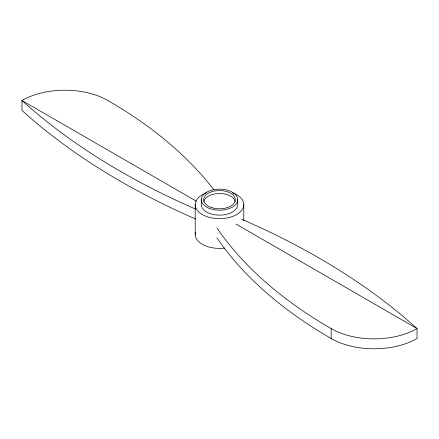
<?xml version="1.0" encoding="UTF-8"?>
<svg xmlns="http://www.w3.org/2000/svg" width="439" height="439" viewBox="0 0 439 439"><rect width="100%" height="100%" fill="white"/><g stroke="black" fill="none" stroke-linecap="round" stroke-linejoin="round"><path stroke-width="0.66" d="M196.365 201.183L21.95 100.487L21.95 110.403A721.968 416.825 0 0 0 195.574 219.006M236.111 224.131L417.05 328.597L417.05 338.513A60.736 35.065 0 0 1 331.16 338.513A510.787 294.904 0 0 1 216.943 237.85M216.943 227.934A510.787 294.904 0 0 0 331.16 328.597L331.16 338.513M243.793 204.623L243.793 220.85M237.718 199.663A18.218 10.52 0 0 1 210.391 208.772A18.218 10.52 0 0 1 210.391 190.553A18.218 10.52 0 0 1 237.718 199.663L237.718 204.623A18.218 10.52 0 0 1 219.5 215.143A18.218 10.52 0 0 1 201.281 204.623L201.281 199.663M195.207 204.623L195.207 234.377M213.98 189.966A510.787 294.904 0 0 0 107.84 100.487A60.736 35.065 0 0 0 21.95 100.487A721.968 416.825 0 0 0 195.574 209.09M331.16 328.597A60.736 35.065 0 0 0 417.05 328.597A721.968 416.825 0 0 0 241.532 219.171M232.247 192.683A24.293 14.026 0 0 1 237.96 213.744A24.293 14.026 0 0 1 201.04 213.744A24.293 14.026 0 0 1 206.753 192.683M224.559 248.095A24.293 14.026 0 0 1 195.415 232.544M203.844 201.452A15.793 9.115 0 0 1 219.5 193.522A15.793 9.115 0 0 1 235.156 201.452M211.603 207.559A15.793 9.115 0 0 0 235.293 199.663A15.793 9.115 0 0 0 211.603 191.766A15.793 9.115 0 0 0 211.603 207.559"/></g></svg>
